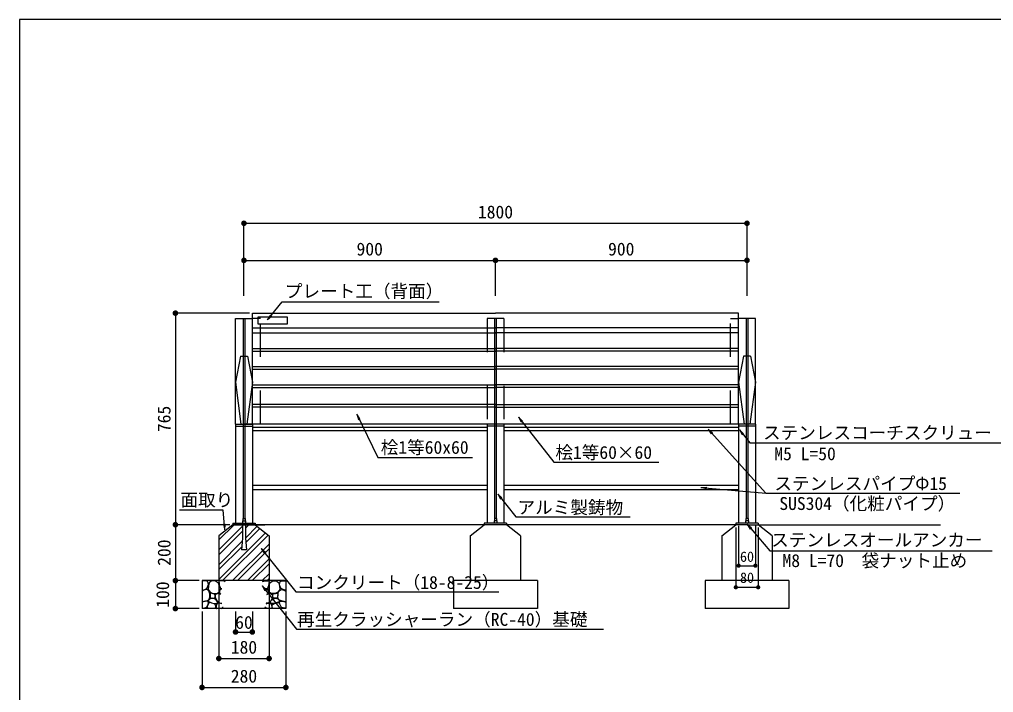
# Model space of a CAD drawing. Units: millimetres at full size, sheet at 1:20; some dimension numbers follow another scale. Extents: x 129 to 5605, y 2047 to 5780.
# Drawn here: x 129 to 3614, y 3263 to 5670 of the extents above; entities that cross this region are included whole.
import ezdxf
from ezdxf.enums import TextEntityAlignment as Align

# ---------------------------------------------------------------- set-up
doc = ezdxf.new("R2010")
doc.units = ezdxf.units.MM
doc.header["$LTSCALE"] = 20
doc.linetypes.add('DASHED_SPACED', pattern=[12, 6, -6])
for name, color, linetype, lineweight in [('0_2', 7, 'Continuous', 25), ('_0-0_', 7, 'Continuous', 25), ('ハッチ', 4, 'Continuous', 25), ('寸法', 3, 'Continuous', 25), ('本体', 7, 'Continuous', 25)]:
    doc.layers.add(name, color=color, linetype=linetype, lineweight=lineweight)
doc.styles.add('ＭＳ ゴシック', font='')
doc.styles.get('ＭＳ ゴシック').set_extended_font_data('MS Gothic')

# ---------------------------------------------------------------- blocks, each defined once
blk = doc.blocks.new('filled_dot')
at = {"color": 0, "linetype": 'Continuous', "lineweight": -2, "const_width": 1.25}
blk.add_lwpolyline([(-0.625, 0, 1), (0.625, 0, 1)], format="xyb", close=True, dxfattribs=at)

msp = doc.modelspace()

# ---------------------------------------------------------------- hatches: boundary and pattern name
at = {"layer": '寸法'}
for points in [[(1016.63, 4595.35), (1026.68, 4612.92), (1031.62, 4608.96)], [(1335.85, 4257.9), (1347.44, 4241.3), (1341.74, 4238.53)], [(1914.55, 4247.3), (1929.43, 4233.57), (1924.46, 4229.64)], [(2593.47, 4204.69), (2609.2, 4191.94), (2604.49, 4187.7)], [(2705.19, 4202.23), (2720.21, 4188.65), (2715.28, 4184.67)], [(2566.7, 3995.82), (2586.9, 3997.28), (2586.36, 3990.96)], [(1840.43, 3972.34), (1855.39, 3958.69), (1850.44, 3954.73)], [(863.75, 3844.82), (859.09, 3864.53), (865.41, 3865)], [(2732.57, 3864.77), (2748.04, 3851.71), (2743.24, 3847.56)], [(994.12, 3778.35), (1009.07, 3764.7), (1004.12, 3760.75)], [(996.98, 3644.68), (1011.94, 3631.03), (1006.99, 3627.07)]]:
    msp.add_hatch(color=256, dxfattribs=at).paths.add_polyline_path(points)

# ---------------------------------------------------------------- linework, layer by layer
at = {"layer": '0_2'}
for p, q in [((932.36, 4941.29), (2732.36, 4941.29)), ((932.36, 4681.49), (932.36, 4941.29)), ((2732.36, 4681.49), (2732.36, 4941.29)), ((932.36, 4808.66), (1832.36, 4808.66)), ((932.36, 4681.49), (932.36, 4808.66)), ((1832.36, 4681.49), (1832.36, 4808.66)), ((1832.36, 4808.66), (2732.36, 4808.66)), ((1832.36, 4681.49), (1832.36, 4808.66)), ((2732.36, 4681.49), (2732.36, 4808.66)), ((687.01, 4619.74), (687.01, 3863.05)), ((952.36, 4619.74), (687.01, 4619.74)), ((687.01, 3863.05), (687.01, 3663.05)), ((882.36, 3863.05), (687.01, 3863.05)), ((803.74, 3863.05), (687.01, 3863.05)), ((2692.36, 3853.05), (2692.36, 3639.17)), ((2702.36, 3859.05), (2702.36, 3716.47)), ((2762.36, 3859.05), (2762.36, 3716.47)), ((2772.36, 3853.05), (2772.36, 3639.17)), ((2702.36, 3716.47), (2762.36, 3716.47)), ((772.36, 3663.05), (687.01, 3663.05)), ((687.01, 3663.05), (687.01, 3563.05)), ((772.36, 3663.05), (687.01, 3663.05)), ((842.36, 3653.05), (842.36, 3384.41)), ((1022.36, 3653.05), (1022.36, 3384.41)), ((2692.36, 3639.17), (2772.36, 3639.17)), ((772.36, 3563.05), (687.01, 3563.05)), ((782.36, 3553.05), (782.36, 3280.9)), ((902.36, 3553.05), (902.36, 3479.2)), ((962.36, 3553.05), (962.36, 3479.2)), ((1082.36, 3553.05), (1082.36, 3280.9)), ((902.36, 3479.2), (962.36, 3479.2)), ((842.36, 3384.41), (1022.36, 3384.41)), ((782.36, 3280.9), (1082.36, 3280.9))]:
    msp.add_line(p, q, dxfattribs=at)
at = {"layer": '_0-0_', "color": 6}
msp.add_lwpolyline([(5605.41, 5670.34), (129.15, 5670.34), (129.15, 2046.71), (5605.41, 2046.71)], close=True, dxfattribs=at)
at = {"layer": 'ハッチ'}
for p, q in [((842.36, 3808.39), (897.01, 3863.05)), ((842.36, 3773.04), (927.36, 3858.04)), ((842.36, 3755.36), (927.36, 3840.36)), ((937.36, 3850.36), (950.05, 3863.05)), ((937.36, 3815.01), (979.61, 3857.25)), ((938.93, 3798.9), (989.43, 3849.39)), ((842.36, 3666.97), (1009.07, 3833.68)), ((842.36, 3720.01), (926.28, 3803.93)), ((856.11, 3663.05), (1018.89, 3825.82)), ((842.36, 3702.33), (924.36, 3784.33)), ((891.47, 3663.05), (1022.36, 3793.94)), ((909.15, 3663.05), (1022.36, 3776.26)), ((944.5, 3663.05), (1022.36, 3740.91)), ((962.18, 3663.05), (1022.36, 3723.23)), ((997.53, 3663.05), (1022.36, 3687.87)), ((1015.21, 3663.05), (1022.36, 3670.2)), ((849.93, 3613.51), (847.67, 3614.75)), ((1014.79, 3613.51), (1017.05, 3614.75))]:
    msp.add_line(p, q, dxfattribs=at)
for points in [[(803.56, 3642.83), (804.96, 3649.01), (804.4, 3654.07), (802.99, 3659.68), (798.78, 3661.37), (792.04, 3662.21), (786.42, 3661.93), (782.78, 3660.52)], [(865.31, 3659.23), (864.53, 3659.84), (858.22, 3662.11), (851.16, 3662.11), (844.85, 3662.11), (842.33, 3659.59), (843.08, 3654.3), (843.59, 3647.24), (846.87, 3638.16), (848.63, 3635.14), (853.64, 3634)], [(999.4, 3659.23), (1000.19, 3659.84), (1006.5, 3662.11), (1013.56, 3662.11), (1019.87, 3662.11), (1022.39, 3659.59), (1021.64, 3654.3), (1021.13, 3647.24), (1017.85, 3638.16), (1016.09, 3635.14), (1011.08, 3634)], [(1061.16, 3642.83), (1059.76, 3649.01), (1060.32, 3654.07), (1061.72, 3659.68), (1065.94, 3661.37), (1072.68, 3662.21), (1078.3, 3661.93), (1081.94, 3660.52)], [(782.78, 3629.39), (784.17, 3629.07), (792.04, 3631.04), (799.62, 3634.69), (803.56, 3642.83)], [(809.46, 3618.96), (806.37, 3626.83), (801.59, 3630.48), (796.81, 3631.04), (789.23, 3629.07), (782.78, 3625.79)], [(853.48, 3633.45), (852.42, 3633.37), (850.4, 3632.62), (846.36, 3630.1), (844.85, 3623.79), (845.1, 3618.75), (848.13, 3615.22), (849.98, 3614.19)], [(1011.24, 3633.45), (1012.3, 3633.37), (1014.32, 3632.62), (1018.36, 3630.1), (1019.87, 3623.79), (1019.62, 3618.75), (1016.59, 3615.22), (1014.74, 3614.19)], [(1055.26, 3618.96), (1058.35, 3626.83), (1063.13, 3630.48), (1067.91, 3631.04), (1075.49, 3629.07), (1081.94, 3625.79)], [(1081.94, 3629.39), (1080.55, 3629.07), (1072.68, 3631.04), (1065.1, 3634.69), (1061.16, 3642.83)], [(782.78, 3587.38), (794.07, 3589.39), (804.96, 3593.13), (809.46, 3598.18), (810.55, 3605.63), (810.02, 3616.16), (809.46, 3618.96)], [(798.42, 3567.34), (801.35, 3573.85), (803.79, 3578.89), (805.25, 3582.47), (805.25, 3586.37), (803.3, 3588.98), (800.37, 3590.11), (795.16, 3589.63), (789.14, 3588.16), (784.74, 3586.54), (782.78, 3584.93)], [(847.67, 3614.75), (842.61, 3616.16), (838.68, 3616.44), (835.03, 3616.16), (829.69, 3612.51), (829.69, 3602.4), (835.03, 3592.01), (842.07, 3585.12), (848.28, 3582.44), (852.76, 3582.61)], [(1017.05, 3614.75), (1022.1, 3616.16), (1026.04, 3616.44), (1029.69, 3616.16), (1035.03, 3612.51), (1035.03, 3602.4), (1029.69, 3592.01), (1022.65, 3585.12), (1016.44, 3582.44), (1011.96, 3582.61)], [(1081.94, 3587.38), (1070.65, 3589.39), (1059.76, 3593.13), (1055.26, 3598.18), (1054.17, 3605.63), (1054.7, 3616.16), (1055.26, 3618.96)], [(1066.3, 3567.34), (1063.37, 3573.85), (1060.93, 3578.89), (1059.47, 3582.47), (1059.47, 3586.37), (1061.42, 3588.98), (1064.35, 3590.11), (1069.56, 3589.63), (1075.58, 3588.16), (1079.98, 3586.54), (1081.94, 3584.93)], [(782.78, 3565.75), (786.21, 3564.9), (791.9, 3565.39), (796.46, 3566.36), (798.42, 3567.34)], [(829.56, 3563.05), (830.65, 3564.25), (831.79, 3570.1), (830.97, 3576.45), (826.25, 3580.19), (817.3, 3582.63), (812.25, 3584.26), (808.83, 3584.26), (806.39, 3582.14), (802.97, 3575.31), (800.37, 3570.27), (801.35, 3564.25), (802.74, 3563.05)], [(853.44, 3580.13), (850.8, 3581.09), (842.41, 3582.77), (836.7, 3581.43), (833.34, 3575.06), (832.67, 3569.02), (833.01, 3563.82), (833.84, 3563.05)], [(850.61, 3563.05), (850.8, 3563.15), (854.16, 3565.16), (857.35, 3567.67), (857.66, 3568.39)], [(1014.11, 3563.05), (1013.92, 3563.15), (1010.56, 3565.16), (1007.37, 3567.67), (1007.06, 3568.39)], [(1011.28, 3580.13), (1013.92, 3581.09), (1022.31, 3582.77), (1028.02, 3581.43), (1031.38, 3575.06), (1032.05, 3569.02), (1031.71, 3563.82), (1030.88, 3563.05)], [(1035.16, 3563.05), (1034.07, 3564.25), (1032.93, 3570.1), (1033.75, 3576.45), (1038.47, 3580.19), (1047.42, 3582.63), (1052.47, 3584.26), (1055.89, 3584.26), (1058.33, 3582.14), (1061.75, 3575.31), (1064.35, 3570.27), (1063.37, 3564.25), (1061.98, 3563.05)], [(1081.94, 3565.75), (1078.51, 3564.9), (1072.82, 3565.39), (1068.26, 3566.36), (1066.3, 3567.34)]]:
    msp.add_lwpolyline(points, dxfattribs=at)
for points in [[(822.71, 3662.08), (814.53, 3660.64), (807.31, 3654.87), (804.91, 3644.29), (803.95, 3631.3), (811.16, 3622.16), (820.79, 3617.35), (836.19, 3616.87), (843.41, 3623.13), (846.78, 3634.67), (841, 3653.91), (830.9, 3660.64)], [(1042.01, 3662.08), (1050.19, 3660.64), (1057.4, 3654.87), (1059.81, 3644.29), (1060.77, 3631.3), (1053.56, 3622.16), (1043.93, 3617.35), (1028.53, 3616.87), (1021.31, 3623.13), (1017.94, 3634.67), (1023.72, 3653.91), (1033.82, 3660.64)], [(837.71, 3583.78), (837.54, 3587.64), (835.86, 3590.32), (832.5, 3594.85), (826.96, 3598.29), (819.73, 3600.14), (814.81, 3599.52), (811.42, 3598.29), (808.81, 3595.99), (805.27, 3592.91), (805.58, 3589.68), (808.81, 3586.45), (813.58, 3584.45), (816.81, 3583.69), (827.13, 3580.59), (834.18, 3581.09)], [(828.98, 3604.95), (828.98, 3609), (828.64, 3613.06), (826.44, 3615.59), (819.85, 3617.11), (816.13, 3617.96), (813.93, 3617.45), (811.74, 3615.76), (811.4, 3610.69), (811.91, 3604.27), (813.73, 3601.21), (817.42, 3600.6), (822.5, 3600.29), (826.96, 3601.21), (829.15, 3603.09)], [(1027.01, 3583.78), (1027.18, 3587.64), (1028.86, 3590.32), (1032.22, 3594.85), (1037.76, 3598.29), (1044.99, 3600.14), (1049.91, 3599.52), (1053.3, 3598.29), (1055.91, 3595.99), (1059.45, 3592.91), (1059.14, 3589.68), (1055.91, 3586.45), (1051.14, 3584.45), (1047.91, 3583.69), (1037.59, 3580.59), (1030.54, 3581.09)], [(1035.74, 3604.95), (1035.74, 3609), (1036.08, 3613.06), (1038.27, 3615.59), (1044.87, 3617.11), (1048.59, 3617.96), (1050.78, 3617.45), (1052.98, 3615.76), (1053.32, 3610.69), (1052.81, 3604.27), (1050.99, 3601.21), (1047.3, 3600.6), (1042.22, 3600.29), (1037.76, 3601.21), (1035.57, 3603.09)]]:
    msp.add_lwpolyline(points, close=True, dxfattribs=at)
at = {"layer": '寸法'}
for points in [[(1016.63, 4595.35), (1068.95, 4660.5), (1630.33, 4660.5)], [(1335.85, 4257.9), (1410.95, 4103.39), (1750.07, 4103.39)], [(1914.55, 4247.3), (2040.97, 4087.13), (2416.34, 4087.13)], [(2593.47, 4204.69), (2799.27, 3975.97), (3145.49, 3975.97)], [(2705.19, 4202.23), (2742.96, 4155.4), (3642.91, 4155.4)], [(2566.7, 3995.82), (2799.27, 3975.97), (3493.91, 3975.97)], [(1840.43, 3972.34), (1905.65, 3890.69), (2314.35, 3890.69)], [(863.75, 3844.82), (858.47, 3915.34), (701.68, 3915.34)], [(2732.57, 3864.77), (2814.32, 3770.15), (3610.11, 3770.15)], [(994.12, 3778.35), (1117.87, 3623.44), (1844.75, 3623.44)], [(996.98, 3644.68), (1120.74, 3489.76), (2218.76, 3489.76)]]:
    msp.add_lwpolyline(points, dxfattribs=at)
at = {"layer": '寸法', "lineweight": 13}
for points in [[(1016.63, 4595.35), (1026.68, 4612.92), (1031.62, 4608.96)], [(1335.85, 4257.9), (1347.44, 4241.3), (1341.74, 4238.53)], [(1914.55, 4247.3), (1929.43, 4233.57), (1924.46, 4229.64)], [(2593.47, 4204.69), (2609.2, 4191.94), (2604.49, 4187.7)], [(2705.19, 4202.23), (2720.21, 4188.65), (2715.28, 4184.67)], [(2566.7, 3995.82), (2586.9, 3997.28), (2586.36, 3990.96)], [(1840.43, 3972.34), (1855.39, 3958.69), (1850.44, 3954.73)], [(863.75, 3844.82), (859.09, 3864.53), (865.41, 3865)], [(2732.57, 3864.77), (2748.04, 3851.71), (2743.24, 3847.56)], [(994.12, 3778.35), (1009.07, 3764.7), (1004.12, 3760.75)], [(996.98, 3644.68), (1011.94, 3631.03), (1006.99, 3627.07)]]:
    msp.add_lwpolyline(points, close=True, dxfattribs=at)
at = {"layer": '本体'}
for p, q in [((962.36, 4619.74), (1832.36, 4619.74)), ((962.36, 4600.3), (962.36, 4619.74)), ((2702.36, 4619.74), (1832.36, 4619.74)), ((2702.36, 4600.3), (2702.36, 4619.74)), ((902.36, 4223.05), (902.36, 4600.3)), ((902.36, 4600.3), (962.36, 4600.3)), ((962.36, 4223.05), (962.36, 4600.3)), ((962.36, 4566.97), (1832.36, 4566.97)), ((2702.36, 4566.97), (1832.36, 4566.97)), ((2702.36, 4223.05), (2702.36, 4600.3)), ((2762.36, 4600.3), (2702.36, 4600.3)), ((2762.36, 4223.05), (2762.36, 4600.3)), ((962.36, 4549.69), (1832.36, 4549.69)), ((2702.36, 4549.69), (1832.36, 4549.69)), ((919.54, 4466.44), (902.36, 4373.39)), ((919.54, 4466.44), (945.18, 4466.44)), ((945.18, 4466.44), (962.36, 4373.39)), ((962.36, 4493.75), (1832.36, 4493.75)), ((962.36, 4484.42), (1832.36, 4484.42)), ((2702.36, 4493.75), (1832.36, 4493.75)), ((2702.36, 4484.42), (1832.36, 4484.42)), ((2719.54, 4466.44), (2702.36, 4373.39)), ((2745.18, 4466.44), (2719.54, 4466.44)), ((2745.18, 4466.44), (2762.36, 4373.39)), ((962.36, 4428.48), (1832.36, 4428.48)), ((2702.36, 4428.48), (1832.36, 4428.48)), ((962.36, 4419.16), (1832.36, 4419.16)), ((2702.36, 4419.16), (1832.36, 4419.16)), ((902.36, 4373.39), (921.78, 4223.05)), ((962.36, 4373.39), (942.94, 4223.05)), ((962.36, 4363.21), (1832.36, 4363.21)), ((2702.36, 4363.21), (1832.36, 4363.21)), ((2702.36, 4373.39), (2721.78, 4223.05)), ((2762.36, 4373.39), (2742.94, 4223.05)), ((962.36, 4353.89), (1832.36, 4353.89)), ((2702.36, 4353.89), (1832.36, 4353.89)), ((1832.36, 4293.05), (962.36, 4293.05)), ((1832.36, 4293.05), (2702.36, 4293.05)), ((1832.36, 4283.05), (962.36, 4283.05)), ((1832.36, 4283.05), (2702.36, 4283.05)), ((902.36, 4223.05), (962.36, 4223.05)), ((902.36, 4223.05), (902.36, 3869.05)), ((2702.36, 4223.05), (932.36, 4223.05)), ((962.36, 4223.05), (962.36, 3869.05)), ((1802.36, 4223.05), (1802.36, 3869.05)), ((1862.36, 4223.05), (1862.36, 3869.05)), ((2702.36, 4223.05), (2702.36, 3869.05)), ((2762.36, 4223.05), (2702.36, 4223.05)), ((2762.36, 4223.05), (2762.36, 3869.05)), ((902.36, 4215.05), (962.36, 4215.05)), ((1802.36, 4211.05), (962.36, 4211.05)), ((1802.36, 4199.05), (962.36, 4199.05)), ((1862.36, 4215.05), (1802.36, 4215.05)), ((2702.36, 4211.05), (1862.36, 4211.05)), ((2702.36, 4199.05), (1862.36, 4199.05)), ((2762.36, 4215.05), (2702.36, 4215.05)), ((1802.36, 4003.05), (962.36, 4003.05)), ((1802.36, 3988.05), (962.36, 3988.05)), ((2702.36, 4003.05), (1862.36, 4003.05)), ((2702.36, 3988.05), (1862.36, 3988.05)), ((892.36, 3869.05), (892.36, 3863.05)), ((892.36, 3869.05), (972.36, 3869.05)), ((927.36, 3877.05), (927.36, 3869.05)), ((927.36, 3877.05), (937.36, 3877.05)), ((928.36, 3885.05), (928.36, 3877.05)), ((928.36, 3885.05), (936.36, 3885.05)), ((936.36, 3885.05), (936.36, 3877.05)), ((937.36, 3877.05), (937.36, 3869.05)), ((972.36, 3869.05), (972.36, 3863.05)), ((1872.36, 3869.05), (1792.36, 3869.05)), ((1792.36, 3869.05), (1792.36, 3863.05)), ((1837.36, 3877.05), (1827.36, 3877.05)), ((1827.36, 3877.05), (1827.36, 3869.05)), ((1828.36, 3885.05), (1828.36, 3877.05)), ((1836.36, 3885.05), (1828.36, 3885.05)), ((1836.36, 3885.05), (1836.36, 3877.05)), ((1837.36, 3877.05), (1837.36, 3869.05)), ((1872.36, 3869.05), (1872.36, 3863.05)), ((2772.36, 3869.05), (2692.36, 3869.05)), ((2692.36, 3869.05), (2692.36, 3863.05)), ((2737.36, 3877.05), (2727.36, 3877.05)), ((2727.36, 3877.05), (2727.36, 3869.05)), ((2728.36, 3885.05), (2728.36, 3877.05)), ((2736.36, 3885.05), (2728.36, 3885.05)), ((2736.36, 3885.05), (2736.36, 3877.05)), ((2737.36, 3877.05), (2737.36, 3869.05)), ((2772.36, 3869.05), (2772.36, 3863.05)), ((892.36, 3863.05), (842.36, 3823.05)), ((2732.36, 3863.05), (892.36, 3863.05)), ((892.36, 3863.05), (1007.36, 3863.05)), ((927.36, 3863.05), (927.36, 3814.94)), ((937.36, 3863.05), (937.36, 3814.94)), ((972.36, 3863.05), (1022.36, 3823.05)), ((1742.36, 3823.05), (1792.36, 3863.05)), ((1922.36, 3823.05), (1872.36, 3863.05)), ((2642.36, 3823.05), (2692.36, 3863.05)), ((2732.36, 3863.05), (3424.55, 3863.05)), ((2822.36, 3823.05), (2772.36, 3863.05)), ((842.36, 3823.05), (842.36, 3663.05)), ((927.36, 3814.94), (923.26, 3773.05)), ((937.36, 3814.94), (941.46, 3773.05)), ((1022.36, 3823.05), (1022.36, 3663.05)), ((1742.36, 3823.05), (1742.36, 3663.05)), ((1922.36, 3823.05), (1922.36, 3663.05)), ((2642.36, 3823.05), (2642.36, 3663.05)), ((2822.36, 3823.05), (2822.36, 3663.05)), ((941.46, 3773.05), (923.26, 3773.05)), ((1082.36, 3663.05), (782.36, 3663.05)), ((782.36, 3663.05), (782.36, 3563.05)), ((1082.36, 3663.05), (1082.36, 3563.05)), ((1982.36, 3663.05), (1682.36, 3663.05)), ((1682.36, 3663.05), (1682.36, 3563.05)), ((1982.36, 3663.05), (1982.36, 3563.05)), ((2882.36, 3663.05), (2582.36, 3663.05)), ((2582.36, 3663.05), (2582.36, 3563.05)), ((2882.36, 3663.05), (2882.36, 3563.05)), ((1082.36, 3563.05), (782.36, 3563.05)), ((1982.36, 3563.05), (1682.36, 3563.05)), ((2882.36, 3563.05), (2582.36, 3563.05))]:
    msp.add_line(p, q, dxfattribs=at)
at = {"layer": '本体', "color": 4}
for p, q in [((929.36, 4600.3), (929.36, 3885.05)), ((935.36, 4600.3), (935.36, 3885.05)), ((1829.36, 4600.3), (1829.36, 3885.05)), ((1835.36, 4600.3), (1835.36, 3885.05)), ((2729.36, 4600.3), (2729.36, 3885.05)), ((2735.36, 4600.3), (2735.36, 3885.05))]:
    msp.add_line(p, q, dxfattribs=at)
at = {"layer": '本体', "linetype": 'DASHED_SPACED'}
for p, q in [((991.26, 4600.3), (962.36, 4600.3)), ((991.26, 4223.05), (991.26, 4600.3)), ((1802.36, 4600.3), (1802.36, 4223.05)), ((1862.36, 4600.3), (1802.36, 4600.3)), ((1862.36, 4600.3), (1862.36, 4223.05)), ((2673.46, 4223.05), (2673.46, 4600.3)), ((2673.46, 4600.3), (2702.36, 4600.3))]:
    msp.add_line(p, q, dxfattribs=at)
msp.add_lwpolyline([(983.05, 4606.6), (1087.33, 4606.6), (1087.33, 4579.88), (983.05, 4579.88)], close=True, dxfattribs=at)

# ---------------------------------------------------------------- block references
at = {"layer": '0_2'}
for p, xscale, yscale in [((932.36, 4941.29), 8, 8), ((932.36, 4808.66), 8, 8), ((1832.36, 4808.66), 8, 8), ((2702.36, 3716.47), 6, 6), ((2692.36, 3639.17), 6, 6), ((902.36, 3479.2), 8, 8), ((842.36, 3384.41), 8, 8), ((782.36, 3280.9), 8, 8)]:
    msp.add_blockref('filled_dot', p, dxfattribs=dict(at, xscale=xscale, yscale=yscale))
for p, xscale, yscale, rotation in [((2732.36, 4941.29), 8, 8, 180), ((1832.36, 4808.66), 8, 8, 180), ((2732.36, 4808.66), 8, 8, 180), ((687.01, 4619.74), 8, 8, 270), ((687.01, 3863.05), 8, 8, 270), ((687.01, 3863.05), 8, 8, 90), ((2762.36, 3716.47), 6, 6, 180), ((687.01, 3663.05), 8, 8, 90), ((687.01, 3663.05), 8, 8, 270), ((2772.36, 3639.17), 6, 6, 180), ((687.01, 3563.05), 8, 8, 90), ((962.36, 3479.2), 8, 8, 180), ((1022.36, 3384.41), 8, 8, 180), ((1082.36, 3280.9), 8, 8, 180)]:
    msp.add_blockref('filled_dot', p, dxfattribs=dict(at, xscale=xscale, yscale=yscale, rotation=rotation))

# ---------------------------------------------------------------- texts
at = {"layer": '0_2', "style": 'ＭＳ ゴシック'}
for s, height, p in [('1800', 46.19, (1832.36, 4944.79)), ('900', 46.19, (1382.36, 4812.16)), ('900', 46.19, (2282.36, 4812.16)), ('60', 36.95, (2732.36, 3719.11)), ('80', 36.95, (2732.36, 3643.97)), ('60', 46.19, (932.36, 3476.78)), ('180', 46.19, (932.36, 3387.91)), ('280', 46.19, (932.36, 3284.4))]:
    msp.add_text(s, height=height, dxfattribs=at).set_placement(p, align=Align.BOTTOM_CENTER)
for s, p in [('765', (683.51, 4241.4)), ('200', (683.51, 3763.05)), ('100', (678.51, 3613.05))]:
    msp.add_text(s, height=46.19, rotation=90, dxfattribs=at).set_placement(p, align=Align.BOTTOM_CENTER)
at = {"layer": '寸法', "style": 'ＭＳ ゴシック'}
for s, p in [('プレート工（背面）', (1078.77, 4661.55)), ('ステンレスコーチスクリュー', (2789.65, 4155.23)), ('桧1等60x60', (1421.75, 4102.77)), ('桧1等60×60', (2046.59, 4084.55)), ('M5 L=50', (2830.1, 4079.93)), ('ステンレスパイプΦ15', (2830.48, 3973.3)), ('面取り', (705.11, 3914.71)), ('アルミ製鋳物', (1911.27, 3888.1)), ('SUS304（化粧パイプ）', (2847.89, 3901.85)), ('ステンレスオールアンカー', (2818.95, 3771.58)), ('M8 L=70\u3000袋ナット止め', (2859.4, 3697.69)), ('コンクリート（18-8-25）', (1122.28, 3619.65)), ('再生クラッシャーラン（RC-40）基礎', (1122.28, 3487.37))]:
    msp.add_text(s, height=46.19, dxfattribs=at).set_placement(p, align=Align.BOTTOM_LEFT)

doc.saveas('drawing.dxf')
